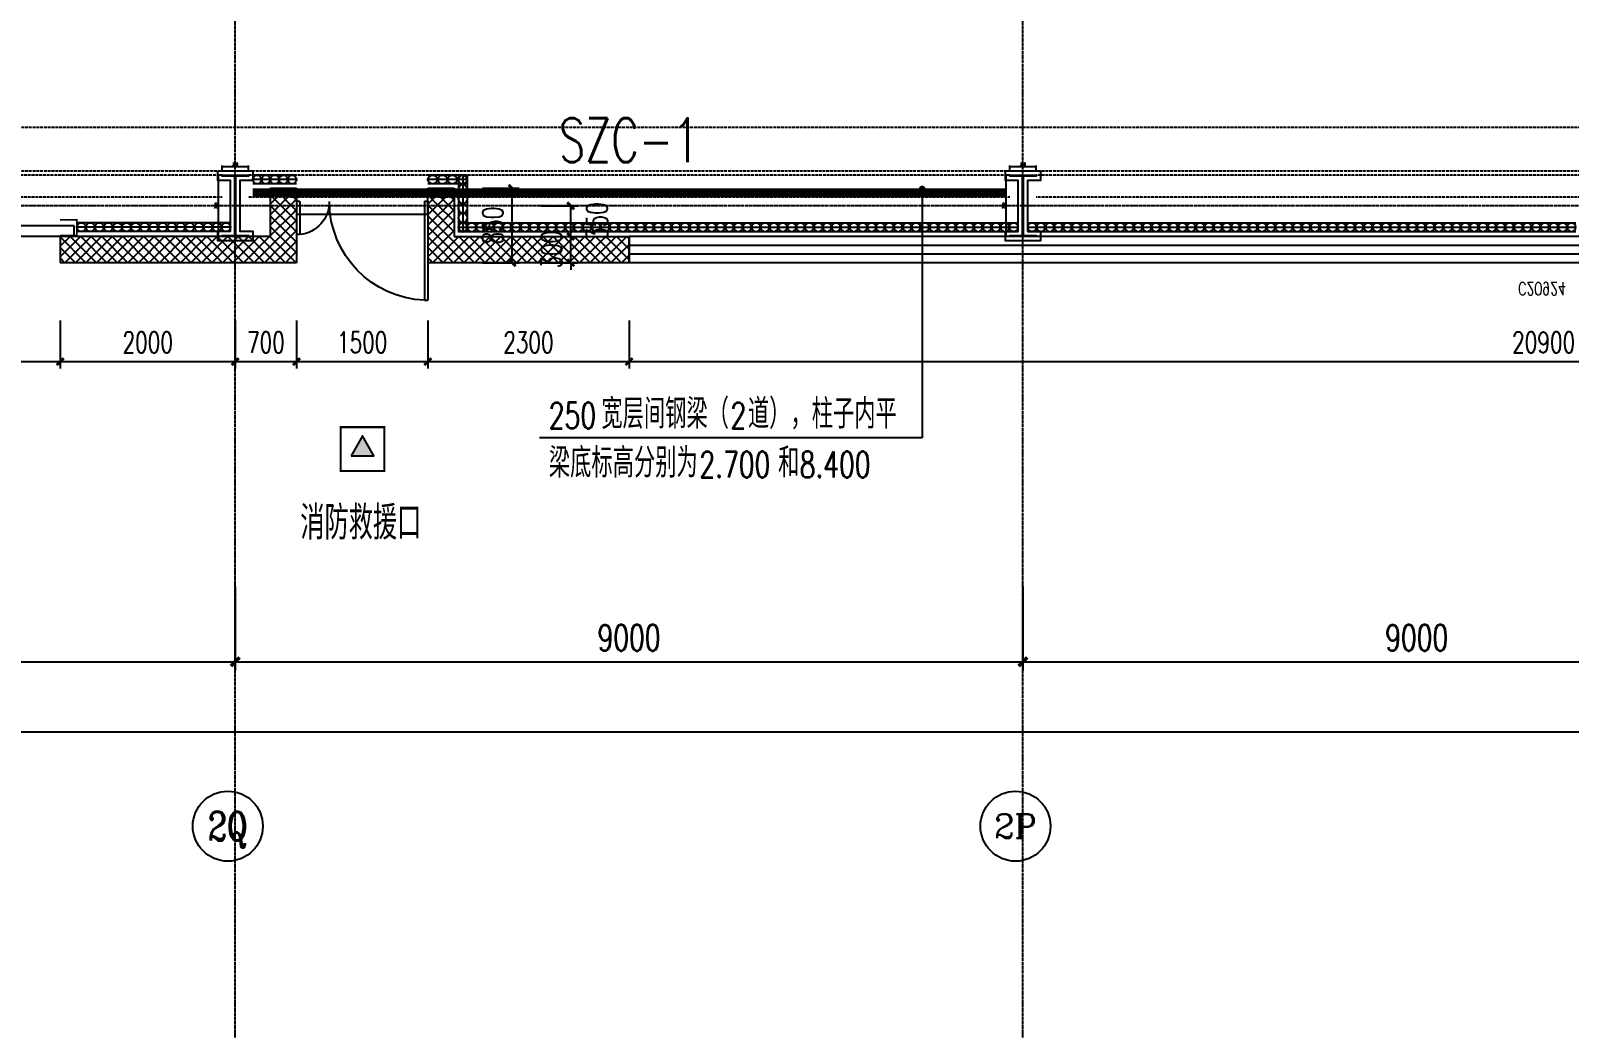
# Model space of a CAD drawing. Extents: x -954573 to 446329, y 489853 to 1226784.
# Drawn here: x -257190 to -239612, y 630673 to 642070 of the extents above; entities that cross this region are included whole.
import ezdxf
from ezdxf.enums import TextEntityAlignment as Align

# ---------------------------------------------------------------- set-up
doc = ezdxf.new("R2010")
doc.units = 0
doc.header["$LTSCALE"] = 10
doc.header["$MEASUREMENT"] = 0
for name, pattern in [('10平面$0$10平面$0$DASH', [0.35, 0.25, -0.1]), ('10平面$0$CENTER', [2, 1.25, -0.25, 0.25, -0.25]), ('10平面$0$DOTE', [2.42, 2, -0.2, 0.02, -0.2]), ('10平面$1$DASH', [0.35, 0.25, -0.1])]:
    doc.linetypes.add(name, pattern=pattern)
doc.layers.get('Defpoints').update_dxf_attribs({"color": 210})
for name, color, linetype in [('10平面$0$10平面$0$WINDOW', 8, 'Continuous'), ('10平面$0$A-AXIS-D', 8, 'Continuous'), ('10平面$0$A-AXIS-DOTE', 8, '10平面$0$DOTE'), ('10平面$0$A-AXIS-DP', 8, 'Continuous'), ('10平面$0$A-AXIS-SYMB', 8, 'Continuous'), ('10平面$0$A-HATCH-2', 8, 'Continuous'), ('10平面$0$A-HRAIL', 8, 'Continuous'), ('10平面$0$A-SFCE', 8, 'Continuous'), ('10平面$0$A-TEXT', 8, 'Continuous'), ('10平面$0$A-WINDOW', 8, 'Continuous'), ('10平面$0$AS-COLN', 8, 'Continuous'), ('10平面$0$AS-WALL', 8, 'Continuous'), ('10平面$0$DIM_SYMB', 8, 'Continuous'), ('10平面$0$PUB_HATCH', 8, 'Continuous'), ('10平面$0$PUB_TEXT', 8, 'Continuous'), ('10平面$0$RP-N2-01$0$$0$A-WIND-J', 8, 'Continuous'), ('10平面$0$RP-N2-01$0$A-WIND-J', 8, 'Continuous'), ('10平面$0$建-窗', 8, 'Continuous'), ('10平面$0$建-门窗编号', 8, 'Continuous'), ('A-LIN-V', 9, 'Continuous')]:
    doc.layers.add(name, color=color, linetype=linetype)
doc.layers.add('10平面$0$THIN', color=7, linetype='Continuous', lineweight=0)
doc.layers.add('10平面$0$柱间支撑', color=6, linetype='10平面$0$CENTER', lineweight=0)
doc.styles.add('10平面$0$_TCH_AXIS', font='COMPLEX', dxfattribs={"bigfont": 'GBCBIG'})
doc.styles.add('10平面$0$_TCH_DIM', font='SIMPLEX', dxfattribs={"bigfont": 'GBCBIG'})
doc.styles.add('10平面$0$_TCH_DIM_T3', font='SIMPLEX', dxfattribs={"width": 0.705882, "bigfont": 'GBCBIG'})
doc.styles.add('10平面$0$A-WIN-LABEL', font='SIMPLEX', dxfattribs={"bigfont": 'GBCBIG'})
doc.styles.add('10平面$0$TSSD_Rein', font='tj-romans1.shx', dxfattribs={"width": 0.7, "bigfont": 'tj-hztxt.shx'})
doc.dimstyles.new('10平面$0$_TCH_ARCH&&10', dxfattribs={"dimtxt": 29.75, "dimasz": 10, "dimexe": 10, "dimexo": 10, "dimgap": 12.625, "dimtad": 1, "dimdec": 0, "dimzin": 0, "dimdsep": 46, "dimtxsty": '10平面$0$_TCH_DIM_T3', "dimblk": '10平面$0$_ArchTick', "dimcen": 0.09, "dimclrt": 7, "dimazin": 2, "dimtfac": 1, "dimtdec": 0, "dimtix": 1, "dimtmove": 2, "dimatfit": 3, "dimfxl": 0, "dimtolj": 1, "dimtzin": 0, "dimarcsym": 0})
doc.dimstyles.new('10平面$0$_TCH_ARCH&&100', dxfattribs={"dimtxt": 297.5, "dimasz": 100, "dimexe": 100, "dimexo": 100, "dimgap": 126.25, "dimtad": 1, "dimdec": 0, "dimzin": 0, "dimdsep": 46, "dimtxsty": '10平面$0$_TCH_DIM_T3', "dimblk": '10平面$0$_ArchTick', "dimcen": 0.09, "dimclrt": 7, "dimazin": 2, "dimtfac": 1, "dimtdec": 0, "dimtix": 1, "dimtmove": 2, "dimatfit": 3, "dimfxl": 0, "dimtolj": 1, "dimtzin": 0, "dimarcsym": 0})
doc.dimstyles.new('10平面$0$_TCH_ARCH&&80', dxfattribs={"dimtxt": 238, "dimasz": 80, "dimexe": 80, "dimexo": 80, "dimgap": 101, "dimtad": 1, "dimdec": 0, "dimzin": 0, "dimdsep": 46, "dimtxsty": '10平面$0$_TCH_DIM_T3', "dimblk": '10平面$0$_ArchTick', "dimcen": 0.09, "dimclrt": 7, "dimazin": 2, "dimtfac": 1, "dimtdec": 0, "dimtix": 1, "dimtmove": 2, "dimatfit": 3, "dimfxl": 0, "dimtolj": 1, "dimtzin": 0, "dimarcsym": 0})
pattern_1 = [(45, (60, 0), (-60.000061, 60.000061), []), (135, (60, 0), (-60.000061, -60.000061), [])]

# ---------------------------------------------------------------- blocks, each defined once
blk = doc.blocks.new('10平面$0$_ArchTick')
at = {"color": 0, "linetype": 'ByBlock', "const_width": 0.4}
blk.add_lwpolyline([(-0.5, -0.5), (0.5, 0.5)], dxfattribs=at)
blk = doc.blocks.new('*D2965')
at = {"layer": '10平面$0$A-AXIS-D', "color": 0, "lineweight": -2}
for p, q in [((-43118, -169100), (-43118, -170060)), ((-34118, -169100), (-34118, -170060)), ((-43118, -169960), (-34118, -169960))]:
    blk.add_line(p, q, dxfattribs=at)
at = {"layer": 'Defpoints', "color": 0}
for p in [(-43118, -169000), (-34118, -169000), (-34118, -169960)]:
    blk.add_point(p, dxfattribs=at)
at = {"layer": '10平面$0$A-AXIS-D', "color": 0, "lineweight": -2, "xscale": 100, "yscale": 100, "zscale": 100, "rotation": 180}
blk.add_blockref('10平面$0$_ArchTick', (-43118, -169960), dxfattribs=at)
at = {"layer": '10平面$0$A-AXIS-D', "color": 0, "lineweight": -2, "xscale": 100, "yscale": 100, "zscale": 100}
blk.add_blockref('10平面$0$_ArchTick', (-34118, -169960), dxfattribs=at)
at = {"layer": '10平面$0$A-AXIS-D', "color": 7, "insert": (-38618, -169685), "char_height": 297.5, "attachment_point": 5, "style": '10平面$0$_TCH_DIM_T3'}
blk.add_mtext('\\A1;9000', dxfattribs=at)
blk = doc.blocks.new('*D2966')
at = {"layer": '10平面$0$A-AXIS-D', "color": 0, "lineweight": -2}
for p, q in [((-34118, -169100), (-34118, -170060)), ((-25118, -169100), (-25118, -170060)), ((-34118, -169960), (-25118, -169960))]:
    blk.add_line(p, q, dxfattribs=at)
at = {"layer": 'Defpoints', "color": 0}
for p in [(-34118, -169000), (-25118, -169000), (-25118, -169960)]:
    blk.add_point(p, dxfattribs=at)
at = {"layer": '10平面$0$A-AXIS-D', "color": 0, "lineweight": -2, "xscale": 100, "yscale": 100, "zscale": 100, "rotation": 180}
blk.add_blockref('10平面$0$_ArchTick', (-34118, -169960), dxfattribs=at)
at = {"layer": '10平面$0$A-AXIS-D', "color": 0, "lineweight": -2, "xscale": 100, "yscale": 100, "zscale": 100}
blk.add_blockref('10平面$0$_ArchTick', (-25118, -169960), dxfattribs=at)
at = {"layer": '10平面$0$A-AXIS-D', "color": 7, "insert": (-29618, -169685), "char_height": 297.5, "attachment_point": 5, "style": '10平面$0$_TCH_DIM_T3'}
blk.add_mtext('\\A1;9000', dxfattribs=at)
blk = doc.blocks.new('*D2967')
at = {"layer": '10平面$0$A-AXIS-D', "color": 0, "lineweight": -2}
for p, q in [((-25118, -169100), (-25118, -170060)), ((-16118, -169100), (-16118, -170060)), ((-25118, -169960), (-16118, -169960))]:
    blk.add_line(p, q, dxfattribs=at)
at = {"layer": 'Defpoints', "color": 0}
for p in [(-25118, -169000), (-16118, -169000), (-16118, -169960)]:
    blk.add_point(p, dxfattribs=at)
at = {"layer": '10平面$0$A-AXIS-D', "color": 0, "lineweight": -2, "xscale": 100, "yscale": 100, "zscale": 100, "rotation": 180}
blk.add_blockref('10平面$0$_ArchTick', (-25118, -169960), dxfattribs=at)
at = {"layer": '10平面$0$A-AXIS-D', "color": 0, "lineweight": -2, "xscale": 100, "yscale": 100, "zscale": 100}
blk.add_blockref('10平面$0$_ArchTick', (-16118, -169960), dxfattribs=at)
at = {"layer": '10平面$0$A-AXIS-D', "color": 7, "insert": (-20618, -169685), "char_height": 297.5, "attachment_point": 5, "style": '10平面$0$_TCH_DIM_T3'}
blk.add_mtext('\\A1;9000', dxfattribs=at)
blk = doc.blocks.new('*D3062')
at = {"layer": '10平面$0$A-AXIS-D', "color": 0, "lineweight": -2}
for p, q in [((-65318, -169200), (-65318, -170860)), ((92682, -169200), (92682, -170860)), ((-65318, -170760), (92682, -170760))]:
    blk.add_line(p, q, dxfattribs=at)
at = {"layer": 'Defpoints', "color": 0}
for p in [(-65318, -169100), (92682, -169100), (92682, -170760)]:
    blk.add_point(p, dxfattribs=at)
at = {"layer": '10平面$0$A-AXIS-D', "color": 0, "lineweight": -2, "xscale": 100, "yscale": 100, "zscale": 100, "rotation": 180}
blk.add_blockref('10平面$0$_ArchTick', (-65318, -170760), dxfattribs=at)
at = {"layer": '10平面$0$A-AXIS-D', "color": 0, "lineweight": -2, "xscale": 100, "yscale": 100, "zscale": 100}
blk.add_blockref('10平面$0$_ArchTick', (92682, -170760), dxfattribs=at)
at = {"layer": '10平面$0$A-AXIS-D', "color": 7, "insert": (13682, -170485), "char_height": 297.5, "attachment_point": 5, "style": '10平面$0$_TCH_DIM_T3'}
blk.add_mtext('\\A1;158000', dxfattribs=at)
blk = doc.blocks.new('10平面$0$WINDOW2DLIB$DYNSTYLE$00000005')
at = {"color": 0}
for points in [[(-0.5, 0.5), (-0.5, -0.5)], [(-0.5, 0.5), (0.5, 0.5)], [(0.5, -0.5), (0.5, 0.5)], [(0.5, 0.16667), (-0.5, 0.16667)], [(0.5, -0.16667), (-0.5, -0.16667)], [(-0.5, -0.5), (0.5, -0.5)]]:
    blk.add_lwpolyline(points, dxfattribs=at)
blk = doc.blocks.new('10平面$0$10平面$0$$DorLib2D$00000126')
at = {"color": 0, "linetype": 'Continuous'}
for p, q in [((-0.532, 0.5), (-0.532, 0.9)), ((0.532, 0.9), (0.532, 0.5))]:
    blk.add_line(p, q, dxfattribs=at)
at = {"color": 0, "linetype": '10平面$0$10平面$0$DASH'}
for p, q in [((-0.532, 0.9), (0.532, 0.9)), ((-0.532, 0.5), (0.532, 0.5))]:
    blk.add_line(p, q, dxfattribs=at)
blk = doc.blocks.new('10平面$0$DOOR2DLIB$SYSLIB$00000123')
at = {"color": 0}
for p, q in [((0.475, -0.001), (0.475, 0.752)), ((0.475, 0.752), (0.5, 0.752)), ((0.5, -0.001), (0.5, 0.752)), ((-0.5, 0), (-0.5, 0.252)), ((-0.475, 0.252), (-0.5, 0.252)), ((-0.475, 0), (-0.475, 0.252)), ((-0.475, 0), (-0.5, 0)), ((0.475, -0.001), (0.5, -0.001))]:
    blk.add_line(p, q, dxfattribs=at)
for centre, radius, start, end in [((0.505, -0.002), 0.755, 92.2493, 179.7238), ((-0.501, 0.003), 0.251, 359.7899, 84.0974)]:
    blk.add_arc(centre, radius, start, end, dxfattribs=at)
blk = doc.blocks.new('10平面$0$42343243')
at = {"layer": '10平面$0$PUB_HATCH'}
h = blk.add_hatch(dxfattribs=at)
h.set_pattern_fill('多孔材料', color=256, scale=30, style=0)
h.set_pattern_definition(pattern_1)
h.paths.add_polyline_path([(-254454, 1222870), (-254154, 1223170), (-256854, 1223170), (-256854, 1222870)])
h = blk.add_hatch(dxfattribs=at)
h.set_pattern_fill('多孔材料', color=256, scale=30, style=0)
h.set_pattern_definition(pattern_1)
h.paths.add_polyline_path([(-254454, 1222320), (-254154, 1222620), (-254154, 1223170), (-254454, 1222870)])
h = blk.add_hatch(dxfattribs=at)
h.set_pattern_fill('多孔材料', color=256, scale=30, style=0)
h.set_pattern_definition(pattern_1)
h.paths.add_polyline_path([(-252354, 1222870), (-250354, 1222870), (-250354, 1223170), (-252654, 1223170)])
h = blk.add_hatch(dxfattribs=at)
h.set_pattern_fill('多孔材料', color=256, scale=30, style=0)
h.set_pattern_definition(pattern_1)
h.paths.add_polyline_path([(-252654, 1222620), (-252354, 1222320), (-252354, 1222870), (-252654, 1223170)])
h = blk.add_hatch(dxfattribs=at)
h.set_pattern_fill('多孔材料', color=256, scale=30, style=0)
h.set_pattern_definition(pattern_1)
h.paths.add_polyline_path([(-254454, 1222320), (-254154, 1222320), (-254154, 1222620)])
h = blk.add_hatch(dxfattribs=at)
h.set_pattern_fill('多孔材料', color=256, scale=30, style=0)
h.set_pattern_definition(pattern_1)
h.paths.add_polyline_path([(-252654, 1222620), (-252654, 1222320), (-252354, 1222320)])
at = {"layer": '10平面$0$10平面$0$WINDOW'}
blk.add_line((-252654, 1222620), (-254154, 1222620), dxfattribs=at)
at = {"layer": '10平面$0$AS-WALL'}
for p, q in [((-254154, 1223170), (-256854, 1223170)), ((-256854, 1222870), (-256854, 1223170)), ((-254154, 1222620), (-254154, 1223170)), ((-250354, 1223170), (-252654, 1223170)), ((-252654, 1222620), (-252654, 1223170)), ((-250354, 1222870), (-250354, 1223170)), ((-254454, 1222870), (-256854, 1222870)), ((-254454, 1222320), (-254454, 1222870)), ((-252354, 1222870), (-250354, 1222870)), ((-252354, 1222320), (-252354, 1222870)), ((-254154, 1222320), (-254154, 1222620)), ((-252654, 1222620), (-252654, 1222320)), ((-254454, 1222320), (-254154, 1222320)), ((-252654, 1222320), (-252354, 1222320))]:
    blk.add_line(p, q, dxfattribs=at)
at = {"layer": '10平面$0$10平面$0$WINDOW', "zscale": 300}
for name, p, xscale, yscale, rotation in [('10平面$0$DOOR2DLIB$SYSLIB$00000123', (-253404, 1222470), -1500, -1500, 179.9999999999555), ('10平面$0$10平面$0$$DorLib2D$00000126', (-259354, 1223020), 5000, 300, 179.9999999999992)]:
    blk.add_blockref(name, p, dxfattribs=dict(at, xscale=xscale, yscale=yscale, rotation=rotation))
at = {"layer": '10平面$0$建-窗'}
ref = blk.add_blockref('10平面$0$WINDOW2DLIB$DYNSTYLE$00000005', (-239904, 1223020), dxfattribs=dict(at, xscale=-20900, yscale=-300, zscale=300, rotation=359.9999999994902))
ref.add_attrib('A', 'C20924', (-240194, 1223393), dxfattribs={"layer": '10平面$0$建-门窗编号', "height": 148.8, "style": '10平面$0$A-WIN-LABEL', "width": 0.705882})
blk = doc.blocks.new('10平面$0$3243243')
at = {"layer": '10平面$0$A-AXIS-SYMB'}
for p, q in [((-247005.8, 640260), (-247005.8, 637420)), ((-247005.8, 637420), (-251375.8, 637420))]:
    blk.add_line(p, q, dxfattribs=at)
at = {"layer": '10平面$0$A-AXIS-SYMB', "const_width": 40}
blk.add_lwpolyline([(-247005.8, 640280, 1), (-247005.8, 640240, 1)], format="xyb", close=True, dxfattribs=at)
at = {"layer": '10平面$0$A-SFCE', "linetype": '10平面$1$DASH'}
for p, q in [((-255004.2, 640420), (-263604.2, 640420)), ((-228004.2, 640420), (-245704.2, 640420)), ((-255004.2, 640170), (-263604.2, 640170)), ((-228004.2, 640170), (-245704.2, 640170))]:
    blk.add_line(p, q, dxfattribs=at)
at = {"layer": '10平面$0$A-SFCE', "color": 2, "linetype": '10平面$1$DASH'}
for p, q in [((-246004.2, 640420), (-254704.2, 640420)), ((-246004.2, 640170), (-254704.2, 640170))]:
    blk.add_line(p, q, dxfattribs=at)
at = {"layer": '10平面$0$PUB_TEXT', "style": '10平面$0$_TCH_DIM', "width": 0.705882}
for s, p in [('250', (-251270.8, 637525)), ('2', (-249196.3, 637525)), ('2.700', (-249550.6, 636965)), ('8.400', (-248404.9, 636965))]:
    blk.add_text(s, height=297.5, dxfattribs=at).set_placement(p)
at = {"layer": '10平面$0$PUB_TEXT', "style": '10平面$0$_TCH_DIM'}
for s, height, p in [('宽层间钢梁（', 337.59, (-250670.8, 637525)), ('道），柱子内平', 337.59, (-248996.3, 637525)), ('梁底标高分别为', 337.59, (-251270.8, 636965)), ('和', 337.6, (-248650.6, 636965))]:
    blk.add_text(s, height=height, dxfattribs=at).set_placement(p)
blk = doc.blocks.new('*D3404')
at = {"layer": '10平面$0$A-AXIS-DP', "color": 0, "lineweight": -2}
for p, q in [((-195790, 766880), (-195790, 766929)), ((-195790, 766919), (-195490, 766919)), ((-195490, 766880), (-195490, 766929))]:
    blk.add_line(p, q, dxfattribs=at)
at = {"layer": 'Defpoints', "color": 0}
for p in [(-195790, 766870), (-195490, 766919), (-195490, 766870)]:
    blk.add_point(p, dxfattribs=at)
at = {"layer": '10平面$0$A-AXIS-DP', "color": 0, "lineweight": -2, "xscale": 10, "yscale": 10, "zscale": 10, "rotation": 180}
blk.add_blockref('10平面$0$_ArchTick', (-195790, 766919), dxfattribs=at)
at = {"layer": '10平面$0$A-AXIS-DP', "color": 0, "lineweight": -2, "xscale": 10, "yscale": 10, "zscale": 10}
blk.add_blockref('10平面$0$_ArchTick', (-195490, 766919), dxfattribs=at)
at = {"layer": '10平面$0$A-AXIS-DP', "color": 7, "insert": (-195640, 766946), "char_height": 29.8, "attachment_point": 5, "style": '10平面$0$_TCH_DIM_T3'}
blk.add_mtext('\\A1;300', dxfattribs=at)
blk = doc.blocks.new('*D3405')
at = {"layer": '10平面$0$A-AXIS-DP', "color": 0, "lineweight": -2}
for p, q in [((-195800, 766820), (-195841, 766820)), ((-195831, 766120), (-195831, 766820)), ((-195800, 766120), (-195841, 766120))]:
    blk.add_line(p, q, dxfattribs=at)
at = {"layer": 'Defpoints', "color": 0}
for p in [(-195831, 766820), (-195790, 766820), (-195790, 766120)]:
    blk.add_point(p, dxfattribs=at)
at = {"layer": '10平面$0$A-AXIS-DP', "color": 0, "lineweight": -2, "xscale": 10, "yscale": 10, "zscale": 10}
for p, rotation in [((-195831, 766820), 90), ((-195831, 766120), 270)]:
    blk.add_blockref('10平面$0$_ArchTick', p, dxfattribs=dict(at, rotation=rotation))
at = {"layer": '10平面$0$A-AXIS-DP', "color": 7, "insert": (-195859, 766470), "char_height": 29.8, "attachment_point": 5, "rotation": 90, "style": '10平面$0$_TCH_DIM_T3'}
blk.add_mtext('\\A1;700', dxfattribs=at)
blk = doc.blocks.new('10平面$0$w42343')
at = {"layer": '10平面$0$A-HATCH-2', "linetype": '10平面$1$DASH'}
for p, q in [((-263654.2, 640970), (-128354.2, 640970)), ((-263654.2, 640470), (-128354.2, 640470))]:
    blk.add_line(p, q, dxfattribs=at)
blk = doc.blocks.new('10平面$0$RP-N2-01$0$$0$xfjy')
at = {"layer": '10平面$0$RP-N2-01$0$$0$A-WIND-J'}
h = blk.add_hatch(color=256, dxfattribs=at)
h.dxf.hatch_style = 1
h.paths.add_polyline_path([(1141876, -26214), (1142135, -26214), (1142005, -25989)])
at = {"layer": '10平面$0$RP-N2-01$0$$0$A-WIND-J', "const_width": 25}
blk.add_lwpolyline([(1141755, -25889), (1141755, -26389), (1142255, -26389), (1142255, -25889)], close=True, dxfattribs=at)
at = {"layer": '10平面$0$RP-N2-01$0$$0$A-WIND-J'}
for points in [[(1141755, -26389), (1142255, -26389), (1142255, -25889), (1141755, -25889)], [(1141876, -26214), (1142135, -26214), (1142005, -25989)]]:
    blk.add_lwpolyline(points, close=True, dxfattribs=at)
blk = doc.blocks.new('10平面$0$RP-N2-01$0$xfjy')
at = {"layer": '10平面$0$RP-N2-01$0$$0$A-WIND-J'}
blk.add_blockref('10平面$0$RP-N2-01$0$$0$xfjy', (0, 0), dxfattribs=at)
blk = doc.blocks.new('10平面$0$1232')
at = {"layer": '10平面$0$RP-N2-01$0$A-WIND-J'}
blk.add_blockref('10平面$0$RP-N2-01$0$xfjy', (-1395405, 663429, 0), dxfattribs=at)
at = {"layer": '10平面$0$A-TEXT', "style": '10平面$0$_TCH_DIM'}
blk.add_text('消防救援口', height=384.1, dxfattribs=at).set_placement((-254111, 636257, 0))
blk = doc.blocks.new('10平面$0$23124232432')
at = {"layer": '10平面$0$柱间支撑', "const_width": 100}
blk.add_lwpolyline([(-246054, 640220), (-254654, 640220)], dxfattribs=at)
at = {"layer": '10平面$0$THIN', "style": '10平面$0$TSSD_Rein', "width": 0.7}
blk.add_text('SZC-1', height=500, dxfattribs=at).set_placement((-250354, 640420), align=Align.BOTTOM_CENTER)
blk = doc.blocks.new('10平面$0$3333')
at = {"layer": '10平面$0$A-SFCE', "const_width": 20}
blk.add_lwpolyline([(-227064, 766320), (-227064, 766510), (-227244, 766510), (-227244, 766320)], dxfattribs=at)
blk = doc.blocks.new('10平面$0$99平面图例外参$0$$LinePat$圆环')
for points in [[(0, 150), (300, 150)], [(0, 0), (300, 0)], [(0, -150), (300, -150)]]:
    blk.add_lwpolyline(points)
at = {"color": 0}
blk.add_circle((150, 0), 150, dxfattribs=at)
blk = doc.blocks.new('10平面$0$34242343243')
at = {"layer": '10平面$0$A-HRAIL', "yscale": 0.3333333333333333, "zscale": 0.3333333333333333}
for p, xscale, rotation in [((-254554, 640370), 0.3333327849077565, 180), ((-254454, 640370), 0.3333327849077565, 180), ((-254354, 640370), 0.3333327849077565, 180), ((-254254, 640370), 0.3333327849077565, 180), ((-254154, 640370), 0.3333327849077565, 180), ((-252542, 640370), 0.3749999999076196, 180), ((-252429, 640370), 0.3749999999076196, 180), ((-252317, 640370), 0.3749999999076196, 180), ((-252204, 640370), 0.3749999999076196, 180), ((-252254, 640420), 0.3611111227129974, 270), ((-252254, 640312), 0.3611111227129974, 270), ((-252254, 640203), 0.3611111227129974, 270), ((-252254, 640095), 0.3611111227129974, 270), ((-256562, 639826), 0.3444737743800529, 180.000000000205), ((-256458, 639826), 0.3444737743800529, 180.000000000205), ((-256355, 639826), 0.3444737743800529, 180.000000000205), ((-256252, 639826), 0.3444737743800529, 180.000000000205), ((-256148, 639826), 0.3444737743800529, 180.000000000205), ((-256045, 639826), 0.3444737743800529, 180.000000000205), ((-255942, 639826), 0.3444737743800529, 180.000000000205), ((-255838, 639826), 0.3444737743800529, 180.000000000205), ((-255735, 639826), 0.3444737743800529, 180.000000000205), ((-255632, 639826), 0.3444737743800529, 180.000000000205), ((-255528, 639826), 0.3444737743800529, 180.000000000205), ((-255425, 639826), 0.3444737743800529, 180.000000000205), ((-255322, 639826), 0.3444737743800529, 180.000000000205), ((-255218, 639826), 0.3444737743800529, 180.000000000205), ((-255115, 639826), 0.3444737743800529, 180.000000000205), ((-255012, 639826), 0.3444737743800529, 180.000000000205), ((-254908, 639826), 0.3444737743800529, 180.000000000205), ((-252254, 639987), 0.3611111227129974, 270), ((-252254, 639878), 0.3611111227129974, 270), ((-252304, 639826), -0.3384127419231498, 179.9999999997967), ((-252203, 639826), -0.3384127419231498, 179.9999999997967), ((-252101, 639826), -0.3384127419231498, 179.9999999997967), ((-252000, 639826), -0.3384127419231498, 179.9999999997967), ((-251898, 639826), -0.3384127419231498, 179.9999999997967), ((-251797, 639826), -0.3384127419231498, 179.9999999997967), ((-251695, 639826), -0.3384127419231498, 179.9999999997967), ((-251594, 639826), -0.3384127419231498, 179.9999999997967), ((-251492, 639826), -0.3384127419231498, 179.9999999997967), ((-251390, 639826), -0.3384127419231498, 179.9999999997967), ((-251289, 639826), -0.3384127419231498, 179.9999999997967), ((-251187, 639826), -0.3384127419231498, 179.9999999997967), ((-251086, 639826), -0.3384127419231498, 179.9999999997967), ((-250984, 639826), -0.3384127419231498, 179.9999999997967), ((-250883, 639826), -0.3384127419231498, 179.9999999997967), ((-250781, 639826), -0.3384127419231498, 179.9999999997967), ((-250680, 639826), -0.3384127419231498, 179.9999999997967), ((-250578, 639826), -0.3384127419231498, 179.9999999997967), ((-250477, 639826), -0.3384127419231498, 179.9999999997967), ((-250375, 639826), -0.3384127419231498, 179.9999999997967), ((-250274, 639826), -0.3384127419231498, 179.9999999997967), ((-250172, 639826), -0.3384127419231498, 179.9999999997967), ((-250071, 639826), -0.3384127419231498, 179.9999999997967), ((-249969, 639826), -0.3384127419231498, 179.9999999997967), ((-249868, 639826), -0.3384127419231498, 179.9999999997967), ((-249766, 639826), -0.3384127419231498, 179.9999999997967), ((-249665, 639826), -0.3384127419231498, 179.9999999997967), ((-249563, 639826), -0.3384127419231498, 179.9999999997967), ((-249462, 639826), -0.3384127419231498, 179.9999999997967), ((-249360, 639826), -0.3384127419231498, 179.9999999997967), ((-249258, 639826), -0.3384127419231498, 179.9999999997967), ((-249157, 639826), -0.3384127419231498, 179.9999999997967), ((-249055, 639826), -0.3384127419231498, 179.9999999997967), ((-248954, 639826), -0.3384127419231498, 179.9999999997967), ((-248852, 639826), -0.3384127419231498, 179.9999999997967), ((-248751, 639826), -0.3384127419231498, 179.9999999997967), ((-248649, 639826), -0.3384127419231498, 179.9999999997967), ((-248548, 639826), -0.3384127419231498, 179.9999999997967), ((-248446, 639826), -0.3384127419231498, 179.9999999997967), ((-248345, 639826), -0.3384127419231498, 179.9999999997967), ((-248243, 639826), -0.3384127419231498, 179.9999999997967), ((-248142, 639826), -0.3384127419231498, 179.9999999997967), ((-248040, 639826), -0.3384127419231498, 179.9999999997967), ((-247939, 639826), -0.3384127419231498, 179.9999999997967), ((-247837, 639826), -0.3384127419231498, 179.9999999997967), ((-247736, 639826), -0.3384127419231498, 179.9999999997967), ((-247634, 639826), -0.3384127419231498, 179.9999999997967), ((-247533, 639826), -0.3384127419231498, 179.9999999997967), ((-247431, 639826), -0.3384127419231498, 179.9999999997967), ((-247330, 639826), -0.3384127419231498, 179.9999999997967), ((-247228, 639826), -0.3384127419231498, 179.9999999997967), ((-247126, 639826), -0.3384127419231498, 179.9999999997967), ((-247025, 639826), -0.3384127419231498, 179.9999999997967), ((-246923, 639826), -0.3384127419231498, 179.9999999997967), ((-246822, 639826), -0.3384127419231498, 179.9999999997967), ((-246720, 639826), -0.3384127419231498, 179.9999999997967), ((-246619, 639826), -0.3384127419231498, 179.9999999997967), ((-246517, 639826), -0.3384127419231498, 179.9999999997967), ((-246416, 639826), -0.3384127419231498, 179.9999999997967), ((-246314, 639826), -0.3384127419231498, 179.9999999997967), ((-246213, 639826), -0.3384127419231498, 179.9999999997967), ((-246111, 639826), -0.3384127419231498, 179.9999999997967), ((-246010, 639826), -0.3384127419231498, 179.9999999997967), ((-245800, 639826), -0.3368181818181818, 179.9999999997967), ((-245699, 639826), -0.3368181818181818, 179.9999999997967), ((-245598, 639826), -0.3368181818181818, 179.9999999997967), ((-245497, 639826), -0.3368181818181818, 179.9999999997967), ((-245396, 639826), -0.3368181818181818, 179.9999999997967), ((-245295, 639826), -0.3368181818181818, 179.9999999997967), ((-245194, 639826), -0.3368181818181818, 179.9999999997967), ((-245093, 639826), -0.3368181818181818, 179.9999999997967), ((-244992, 639826), -0.3368181818181818, 179.9999999997967), ((-244891, 639826), -0.3368181818181818, 179.9999999997967), ((-244790, 639826), -0.3368181818181818, 179.9999999997967), ((-244689, 639826), -0.3368181818181818, 179.9999999997967), ((-244588, 639826), -0.3368181818181818, 179.9999999997967), ((-244487, 639826), -0.3368181818181818, 179.9999999997967), ((-244386, 639826), -0.3368181818181818, 179.9999999997967), ((-244285, 639826), -0.3368181818181818, 179.9999999997967), ((-244183, 639826), -0.3368181818181818, 179.9999999997967), ((-244082, 639826), -0.3368181818181818, 179.9999999997967), ((-243981, 639826), -0.3368181818181818, 179.9999999997967), ((-243880, 639826), -0.3368181818181818, 179.9999999997967), ((-243779, 639826), -0.3368181818181818, 179.9999999997967), ((-243678, 639826), -0.3368181818181818, 179.9999999997967), ((-243577, 639826), -0.3368181818181818, 179.9999999997967), ((-243476, 639826), -0.3368181818181818, 179.9999999997967), ((-243375, 639826), -0.3368181818181818, 179.9999999997967), ((-243274, 639826), -0.3368181818181818, 179.9999999997967), ((-243173, 639826), -0.3368181818181818, 179.9999999997967), ((-243072, 639826), -0.3368181818181818, 179.9999999997967), ((-242971, 639826), -0.3368181818181818, 179.9999999997967), ((-242870, 639826), -0.3368181818181818, 179.9999999997967), ((-242769, 639826), -0.3368181818181818, 179.9999999997967), ((-242668, 639826), -0.3368181818181818, 179.9999999997967), ((-242567, 639826), -0.3368181818181818, 179.9999999997967), ((-242466, 639826), -0.3368181818181818, 179.9999999997967), ((-242365, 639826), -0.3368181818181818, 179.9999999997967), ((-242264, 639826), -0.3368181818181818, 179.9999999997967), ((-242163, 639826), -0.3368181818181818, 179.9999999997967), ((-242062, 639826), -0.3368181818181818, 179.9999999997967), ((-241960, 639826), -0.3368181818181818, 179.9999999997967), ((-241859, 639826), -0.3368181818181818, 179.9999999997967), ((-241758, 639826), -0.3368181818181818, 179.9999999997967), ((-241657, 639826), -0.3368181818181818, 179.9999999997967), ((-241556, 639826), -0.3368181818181818, 179.9999999997967), ((-241455, 639826), -0.3368181818181818, 179.9999999997967), ((-241354, 639826), -0.3368181818181818, 179.9999999997967), ((-241253, 639826), -0.3368181818181818, 179.9999999997967), ((-241152, 639826), -0.3368181818181818, 179.9999999997967), ((-241051, 639826), -0.3368181818181818, 179.9999999997967), ((-240950, 639826), -0.3368181818181818, 179.9999999997967), ((-240849, 639826), -0.3368181818181818, 179.9999999997967), ((-240748, 639826), -0.3368181818181818, 179.9999999997967), ((-240647, 639826), -0.3368181818181818, 179.9999999997967), ((-240546, 639826), -0.3368181818181818, 179.9999999997967), ((-240445, 639826), -0.3368181818181818, 179.9999999997967), ((-240344, 639826), -0.3368181818181818, 179.9999999997967), ((-240243, 639826), -0.3368181818181818, 179.9999999997967), ((-240142, 639826), -0.3368181818181818, 179.9999999997967), ((-240041, 639826), -0.3368181818181818, 179.9999999997967), ((-239940, 639826), -0.3368181818181818, 179.9999999997967), ((-239839, 639826), -0.3368181818181818, 179.9999999997967), ((-239737, 639826), -0.3368181818181818, 179.9999999997967), ((-239636, 639826), -0.3368181818181818, 179.9999999997967)]:
    blk.add_blockref('10平面$0$99平面图例外参$0$$LinePat$圆环', p, dxfattribs=dict(at, xscale=xscale, rotation=rotation))
at = {"layer": '10平面$0$A-SFCE', "rotation": 270}
blk.add_blockref('10平面$0$3333', (-1023175, 412666), dxfattribs=at)
blk = doc.blocks.new('*D3854')
at = {"layer": '10平面$0$A-AXIS-DP', "color": 0, "lineweight": -2}
for p, q in [((-251360, 639720), (-250941, 639720)), ((-251021, 639720), (-251021, 639800)), ((-251021, 639420), (-251021, 639720)), ((-251360, 639420), (-250941, 639420)), ((-251021, 639420), (-251021, 639340))]:
    blk.add_line(p, q, dxfattribs=at)
at = {"layer": 'Defpoints', "color": 0}
for p in [(-251440, 639720), (-251021, 639720), (-251440, 639420)]:
    blk.add_point(p, dxfattribs=at)
at = {"layer": '10平面$0$A-AXIS-DP', "color": 0, "lineweight": -2, "xscale": 80, "yscale": 80, "zscale": 80}
for p, rotation in [((-251021, 639720), 270), ((-251021, 639420), 90)]:
    blk.add_blockref('10平面$0$_ArchTick', p, dxfattribs=dict(at, rotation=rotation))
at = {"layer": '10平面$0$A-AXIS-DP', "color": 7, "insert": (-251241, 639570), "char_height": 238, "attachment_point": 5, "rotation": 90, "style": '10平面$0$_TCH_DIM_T3'}
blk.add_mtext('\\A1;300', dxfattribs=at)
blk = doc.blocks.new('*D3855')
at = {"layer": '10平面$0$A-AXIS-DP', "color": 0, "lineweight": -2}
for p, q in [((-251360, 640070), (-250941, 640070)), ((-251021, 639720), (-251021, 640070)), ((-251360, 639720), (-250941, 639720))]:
    blk.add_line(p, q, dxfattribs=at)
at = {"layer": 'Defpoints', "color": 0}
for p in [(-251440, 640070), (-251021, 640070), (-251440, 639720)]:
    blk.add_point(p, dxfattribs=at)
at = {"layer": '10平面$0$A-AXIS-DP', "color": 0, "lineweight": -2, "xscale": 80, "yscale": 80, "zscale": 80}
for p, rotation in [((-251021, 640070), 90), ((-251021, 639720), 270)]:
    blk.add_blockref('10平面$0$_ArchTick', p, dxfattribs=dict(at, rotation=rotation))
at = {"layer": '10平面$0$A-AXIS-DP', "color": 7, "insert": (-250720, 639895), "char_height": 238, "attachment_point": 5, "rotation": 90, "style": '10平面$0$_TCH_DIM_T3'}
blk.add_mtext('\\A1;350', dxfattribs=at)
blk = doc.blocks.new('*D3856')
at = {"layer": '10平面$0$A-AXIS-DP', "color": 0, "lineweight": -2}
for p, q in [((-252030, 640270), (-251611, 640270)), ((-251691, 639420), (-251691, 640270)), ((-252030, 639420), (-251611, 639420))]:
    blk.add_line(p, q, dxfattribs=at)
at = {"layer": 'Defpoints', "color": 0}
for p in [(-252110, 640270), (-251691, 640270), (-252110, 639420)]:
    blk.add_point(p, dxfattribs=at)
at = {"layer": '10平面$0$A-AXIS-DP', "color": 0, "lineweight": -2, "xscale": 80, "yscale": 80, "zscale": 80}
for p, rotation in [((-251691, 640270), 90), ((-251691, 639420), 270)]:
    blk.add_blockref('10平面$0$_ArchTick', p, dxfattribs=dict(at, rotation=rotation))
at = {"layer": '10平面$0$A-AXIS-DP', "color": 7, "insert": (-251911, 639845), "char_height": 238, "attachment_point": 5, "rotation": 90, "style": '10平面$0$_TCH_DIM_T3'}
blk.add_mtext('\\A1;850', dxfattribs=at)
blk = doc.blocks.new('*D4130')
at = {"layer": '10平面$0$A-AXIS-DP', "color": 0, "lineweight": -2}
for p, q in [((-259354, 638760), (-259354, 638210)), ((-256854, 638760), (-256854, 638210)), ((-259354, 638290), (-256854, 638290))]:
    blk.add_line(p, q, dxfattribs=at)
at = {"layer": 'Defpoints', "color": 0}
for p in [(-259354, 638840), (-256854, 638840), (-256854, 638290)]:
    blk.add_point(p, dxfattribs=at)
at = {"layer": '10平面$0$A-AXIS-DP', "color": 0, "lineweight": -2, "xscale": 80, "yscale": 80, "zscale": 80, "rotation": 180}
blk.add_blockref('10平面$0$_ArchTick', (-259354, 638290), dxfattribs=at)
at = {"layer": '10平面$0$A-AXIS-DP', "color": 0, "lineweight": -2, "xscale": 80, "yscale": 80, "zscale": 80}
blk.add_blockref('10平面$0$_ArchTick', (-256854, 638290), dxfattribs=at)
at = {"layer": '10平面$0$A-AXIS-DP', "color": 7, "insert": (-258104, 638510), "char_height": 238, "attachment_point": 5, "style": '10平面$0$_TCH_DIM_T3'}
blk.add_mtext('\\A1;2500', dxfattribs=at)
blk = doc.blocks.new('*D4131')
at = {"layer": '10平面$0$A-AXIS-DP', "color": 0, "lineweight": -2}
for p, q in [((-256854, 638760), (-256854, 638210)), ((-254854, 638760), (-254854, 638210)), ((-256854, 638290), (-254854, 638290))]:
    blk.add_line(p, q, dxfattribs=at)
at = {"layer": 'Defpoints', "color": 0}
for p in [(-256854, 638840), (-254854, 638840), (-254854, 638290)]:
    blk.add_point(p, dxfattribs=at)
at = {"layer": '10平面$0$A-AXIS-DP', "color": 0, "lineweight": -2, "xscale": 80, "yscale": 80, "zscale": 80, "rotation": 180}
blk.add_blockref('10平面$0$_ArchTick', (-256854, 638290), dxfattribs=at)
at = {"layer": '10平面$0$A-AXIS-DP', "color": 0, "lineweight": -2, "xscale": 80, "yscale": 80, "zscale": 80}
blk.add_blockref('10平面$0$_ArchTick', (-254854, 638290), dxfattribs=at)
at = {"layer": '10平面$0$A-AXIS-DP', "color": 7, "insert": (-255854, 638510), "char_height": 238, "attachment_point": 5, "style": '10平面$0$_TCH_DIM_T3'}
blk.add_mtext('\\A1;2000', dxfattribs=at)
blk = doc.blocks.new('*D4132')
at = {"layer": '10平面$0$A-AXIS-DP', "color": 0, "lineweight": -2}
for p, q in [((-254854, 638760), (-254854, 638210)), ((-254154, 638760), (-254154, 638210)), ((-254854, 638290), (-254154, 638290))]:
    blk.add_line(p, q, dxfattribs=at)
at = {"layer": 'Defpoints', "color": 0}
for p in [(-254854, 638840), (-254154, 638840), (-254154, 638290)]:
    blk.add_point(p, dxfattribs=at)
at = {"layer": '10平面$0$A-AXIS-DP', "color": 0, "lineweight": -2, "xscale": 80, "yscale": 80, "zscale": 80, "rotation": 180}
blk.add_blockref('10平面$0$_ArchTick', (-254854, 638290), dxfattribs=at)
at = {"layer": '10平面$0$A-AXIS-DP', "color": 0, "lineweight": -2, "xscale": 80, "yscale": 80, "zscale": 80}
blk.add_blockref('10平面$0$_ArchTick', (-254154, 638290), dxfattribs=at)
at = {"layer": '10平面$0$A-AXIS-DP', "color": 7, "insert": (-254504, 638510), "char_height": 238, "attachment_point": 5, "style": '10平面$0$_TCH_DIM_T3'}
blk.add_mtext('\\A1;700', dxfattribs=at)
blk = doc.blocks.new('*D4133')
at = {"layer": '10平面$0$A-AXIS-DP', "color": 0, "lineweight": -2}
for p, q in [((-254154, 638760), (-254154, 638210)), ((-252654, 638760), (-252654, 638210)), ((-254154, 638290), (-252654, 638290))]:
    blk.add_line(p, q, dxfattribs=at)
at = {"layer": 'Defpoints', "color": 0}
for p in [(-254154, 638840), (-252654, 638840), (-252654, 638290)]:
    blk.add_point(p, dxfattribs=at)
at = {"layer": '10平面$0$A-AXIS-DP', "color": 0, "lineweight": -2, "xscale": 80, "yscale": 80, "zscale": 80, "rotation": 180}
blk.add_blockref('10平面$0$_ArchTick', (-254154, 638290), dxfattribs=at)
at = {"layer": '10平面$0$A-AXIS-DP', "color": 0, "lineweight": -2, "xscale": 80, "yscale": 80, "zscale": 80}
blk.add_blockref('10平面$0$_ArchTick', (-252654, 638290), dxfattribs=at)
at = {"layer": '10平面$0$A-AXIS-DP', "color": 7, "insert": (-253404, 638510), "char_height": 238, "attachment_point": 5, "style": '10平面$0$_TCH_DIM_T3'}
blk.add_mtext('\\A1;1500', dxfattribs=at)
blk = doc.blocks.new('*D4134')
at = {"layer": '10平面$0$A-AXIS-DP', "color": 0, "lineweight": -2}
for p, q in [((-252654, 638760), (-252654, 638210)), ((-250354, 638760), (-250354, 638210)), ((-252654, 638290), (-250354, 638290))]:
    blk.add_line(p, q, dxfattribs=at)
at = {"layer": 'Defpoints', "color": 0}
for p in [(-252654, 638840), (-250354, 638840), (-250354, 638290)]:
    blk.add_point(p, dxfattribs=at)
at = {"layer": '10平面$0$A-AXIS-DP', "color": 0, "lineweight": -2, "xscale": 80, "yscale": 80, "zscale": 80, "rotation": 180}
blk.add_blockref('10平面$0$_ArchTick', (-252654, 638290), dxfattribs=at)
at = {"layer": '10平面$0$A-AXIS-DP', "color": 0, "lineweight": -2, "xscale": 80, "yscale": 80, "zscale": 80}
blk.add_blockref('10平面$0$_ArchTick', (-250354, 638290), dxfattribs=at)
at = {"layer": '10平面$0$A-AXIS-DP', "color": 7, "insert": (-251504, 638510), "char_height": 238, "attachment_point": 5, "style": '10平面$0$_TCH_DIM_T3'}
blk.add_mtext('\\A1;2300', dxfattribs=at)
blk = doc.blocks.new('*D4135')
at = {"layer": '10平面$0$A-AXIS-DP', "color": 0, "lineweight": -2}
for p, q in [((-250354, 638760), (-250354, 638210)), ((-229454, 638760), (-229454, 638210)), ((-250354, 638290), (-229454, 638290))]:
    blk.add_line(p, q, dxfattribs=at)
at = {"layer": 'Defpoints', "color": 0}
for p in [(-250354, 638840), (-229454, 638840), (-229454, 638290)]:
    blk.add_point(p, dxfattribs=at)
at = {"layer": '10平面$0$A-AXIS-DP', "color": 0, "lineweight": -2, "xscale": 80, "yscale": 80, "zscale": 80, "rotation": 180}
blk.add_blockref('10平面$0$_ArchTick', (-250354, 638290), dxfattribs=at)
at = {"layer": '10平面$0$A-AXIS-DP', "color": 0, "lineweight": -2, "xscale": 80, "yscale": 80, "zscale": 80}
blk.add_blockref('10平面$0$_ArchTick', (-229454, 638290), dxfattribs=at)
at = {"layer": '10平面$0$A-AXIS-DP', "color": 7, "insert": (-239904, 638510), "char_height": 238, "attachment_point": 5, "style": '10平面$0$_TCH_DIM_T3'}
blk.add_mtext('\\A1;20900', dxfattribs=at)
blk = doc.blocks.new('10平面$0$dote')
at = {"layer": '10平面$0$A-AXIS-D'}
for centre in [(-34202.7, -171838.9), (-25202.7, -171838.9)]:
    blk.add_circle(centre, 400, dxfattribs=at)
at = {"layer": '10平面$0$A-AXIS-DOTE', "ltscale": 2}
for p, q in [((-34117.8, -169748.9), (-34117.8, -75950)), ((-25117.8, -169748.9), (-25117.8, -75950)), ((98696.4, -164750), (-75513.6, -164750)), ((-34117.8, -264080), (-34117.8, -167560.7)), ((-25117.8, -264080), (-25117.8, -167560.7))]:
    blk.add_line(p, q, dxfattribs=at)
at = {"layer": '10平面$0$PUB_TEXT', "style": '10平面$0$_TCH_AXIS', "width": 0.807692}
blk.add_text('2Q', height=327.87, dxfattribs=at).set_placement((-34429.7, -172002.8), (-33975.7, -172002.8), align=Align.FIT)
at = {"layer": '10平面$0$PUB_TEXT', "style": '10平面$0$_TCH_AXIS'}
blk.add_text('2P', height=276.42, dxfattribs=at).set_placement((-25446.2, -171977.1), (-24959.2, -171977.1), align=Align.FIT)
at = {"layer": '10平面$0$A-AXIS-D'}
for base, p1, p2, picture, middle in [((92682.2, -170760), (-65317.8, -169100), (92682.2, -169100), '*D3062', (13682.2, -170485)), ((-34117.8, -169960), (-43117.8, -169000), (-34117.8, -169000), '*D2965', (-38617.8, -169685)), ((-25117.8, -169960), (-34117.8, -169000), (-25117.8, -169000), '*D2966', (-29617.8, -169685)), ((-16117.8, -169960), (-25117.8, -169000), (-16117.8, -169000), '*D2967', (-20617.8, -169685))]:
    dim = blk.add_linear_dim(base=base, p1=p1, p2=p2, angle=0, dimstyle='10平面$0$_TCH_ARCH&&100', override={"dimgap": 0}, dxfattribs=at)
    dim.commit()
    dim.dimension.update_dxf_attribs({"geometry": picture, "text_midpoint": middle, "dimtype": 129})
blk = doc.blocks.new('10平面$0$nt66')
at = {"layer": '10平面$0$A-HATCH-2'}
blk.add_lwpolyline([(-195840, 766870), (-195440, 766870), (-195440, 766758), (-195586, 766758), (-195586, 766182), (-195440, 766182), (-195440, 766070), (-195840, 766070), (-195840, 766182), (-195694, 766182), (-195694, 766758), (-195840, 766758)], close=True, dxfattribs=at)
at = {"layer": '10平面$0$AS-COLN'}
blk.add_lwpolyline([(-195790, 766820), (-195490, 766820), (-195490, 766808), (-195636, 766808), (-195636, 766132), (-195490, 766132), (-195490, 766120), (-195790, 766120), (-195790, 766132), (-195644, 766132), (-195644, 766808), (-195790, 766808)], close=True, dxfattribs=at)
at = {"layer": '10平面$0$A-AXIS-DP'}
for p1, p2, distance, picture, middle in [((-195790, 766870), (-195490, 766870), 48.8, '*D3404', (-195640, 766946.2)), ((-195790, 766120), (-195790, 766820), 41.2, '*D3405', (-195858.7, 766470))]:
    dim = blk.add_aligned_dim(p1=p1, p2=p2, distance=distance, dimstyle='10平面$0$_TCH_ARCH&&10', dxfattribs=at)
    dim.commit()
    dim.dimension.update_dxf_attribs({"geometry": picture, "text_midpoint": middle})
blk = doc.blocks.new('10平面$0$33333')
for p in [(-59214, -126400), (-50214, -126400)]:
    blk.add_blockref('10平面$0$nt66', p)
blk = doc.blocks.new('10平面')
blk.add_blockref('10平面$0$1232', (0, 0))
at = {"layer": '10平面$0$A-AXIS-DP'}
blk.add_blockref('10平面$0$3243243', (0, 0), dxfattribs=at)
at = {"layer": '10平面$0$A-WINDOW'}
for name in ['10平面$0$33333', '10平面$0$w42343']:
    blk.add_blockref(name, (0, 0), dxfattribs=at)
at = {"layer": '10平面$0$A-WINDOW', "xscale": -1, "rotation": 180}
blk.add_blockref('10平面$0$42343243', (0, 1862590), dxfattribs=at)
at = {"layer": '10平面$0$AS-WALL'}
blk.add_blockref('10平面$0$dote', (-220736.4, 804820), dxfattribs=at)
at = {"layer": '10平面$0$DIM_SYMB'}
blk.add_blockref('10平面$0$34242343243', (0, 0), dxfattribs=at)
at = {"layer": '10平面$0$柱间支撑'}
blk.add_blockref('10平面$0$23124232432', (0, 0), dxfattribs=at)
at = {"layer": '10平面$0$A-AXIS-DP'}
for p1, p2, distance, picture, middle in [((-252110, 639420), (-252110, 640270), -419.3, '*D3856', (-251910.7, 639845)), ((-251440, 639420), (-251440, 639720), -419.3, '*D3854', (-251240.7, 639570)), ((-259354.2, 638840), (-256854.2, 638840), -550, '*D4130', (-258104.2, 638510)), ((-256854.2, 638840), (-254854.2, 638840), -550, '*D4131', (-255854.2, 638510)), ((-254854.2, 638840), (-254154.2, 638840), -550, '*D4132', (-254504.2, 638510)), ((-254154.2, 638840), (-252654.2, 638840), -550, '*D4133', (-253404.2, 638510)), ((-252654.2, 638840), (-250354.2, 638840), -550, '*D4134', (-251504.2, 638510)), ((-250354.2, 638840), (-229454.2, 638840), -550, '*D4135', (-239904.2, 638510))]:
    dim = blk.add_aligned_dim(p1=p1, p2=p2, distance=distance, dimstyle='10平面$0$_TCH_ARCH&&80', dxfattribs=at)
    dim.commit()
    dim.dimension.update_dxf_attribs({"geometry": picture, "text_midpoint": middle})
dim = blk.add_linear_dim(base=(-251020.7, 640070), p1=(-251440, 639720), p2=(-251440, 640070), angle=90, dimstyle='10平面$0$_TCH_ARCH&&80', dxfattribs=at)
dim.commit()
dim.dimension.update_dxf_attribs({"geometry": '*D3855', "text_midpoint": (-250720, 639895), "dimtype": 129})

msp = doc.modelspace()

# ---------------------------------------------------------------- block references
at = {"layer": 'A-LIN-V'}
msp.add_blockref('10平面', (0, 0), dxfattribs=at)

doc.saveas('drawing.dxf')
